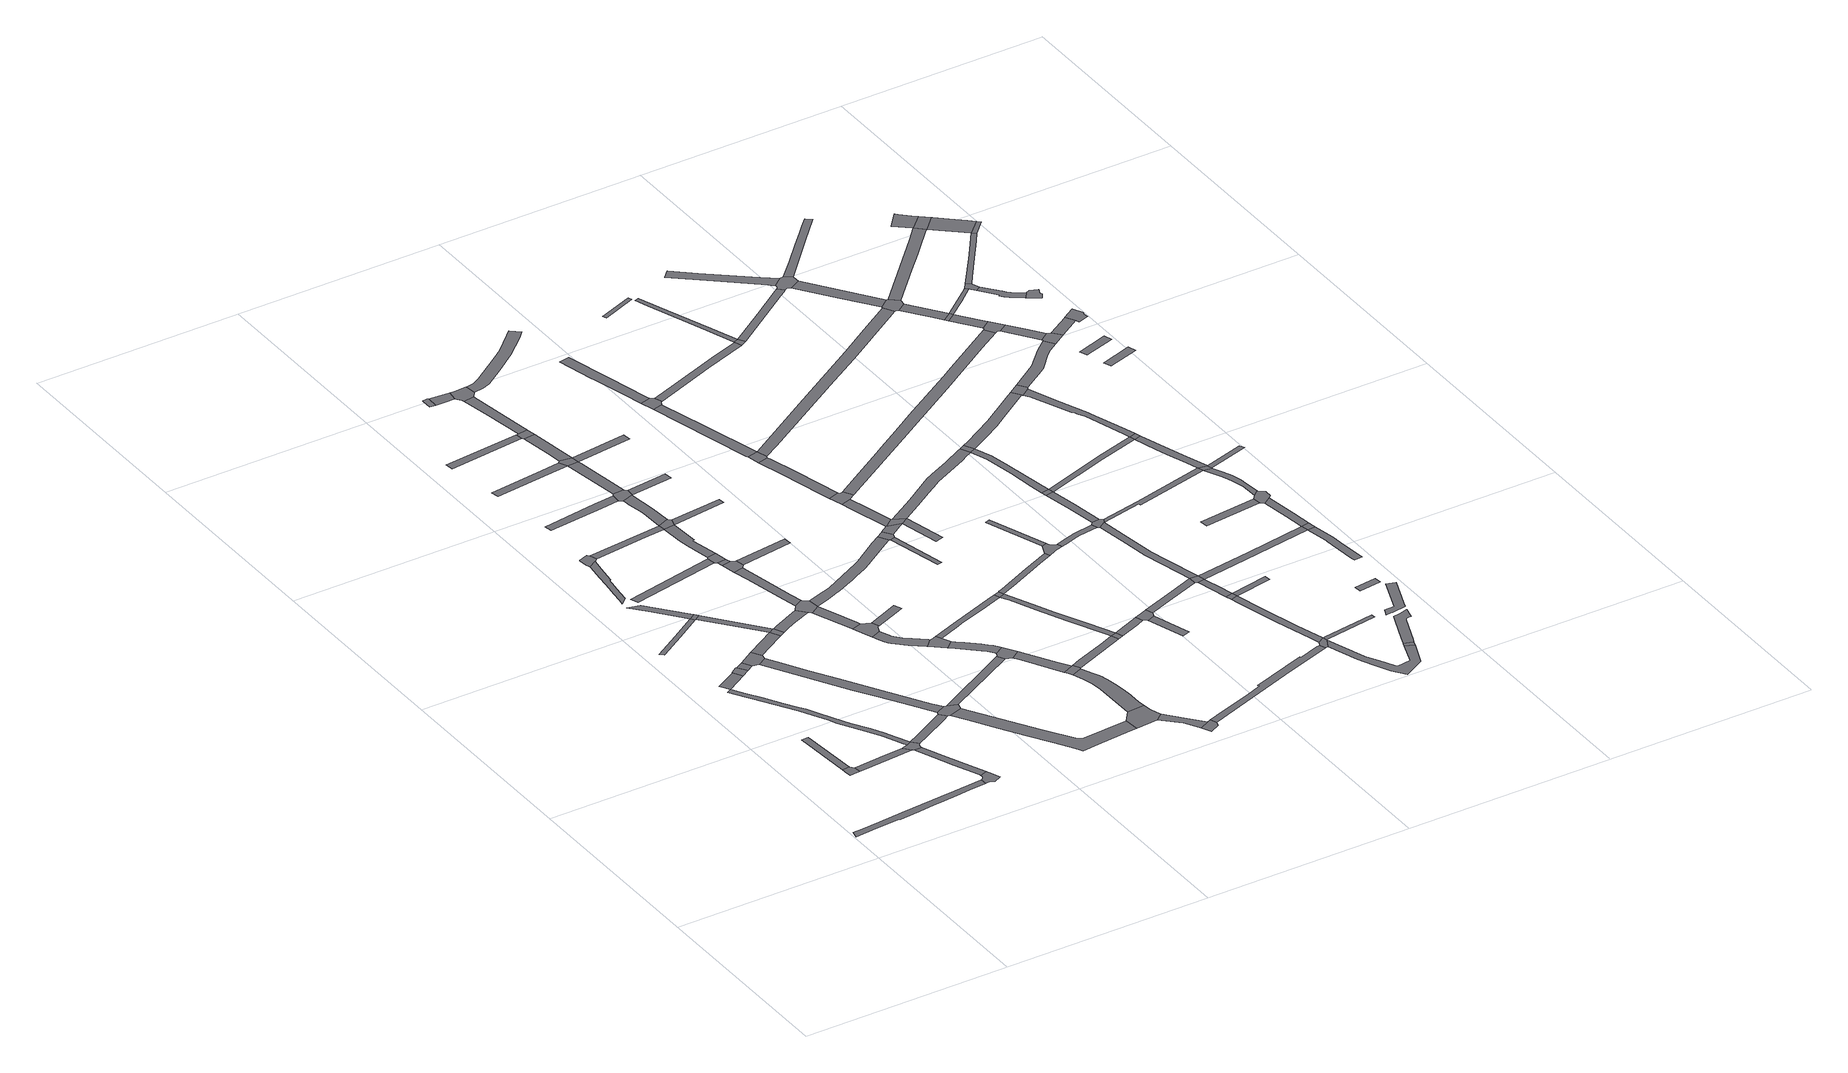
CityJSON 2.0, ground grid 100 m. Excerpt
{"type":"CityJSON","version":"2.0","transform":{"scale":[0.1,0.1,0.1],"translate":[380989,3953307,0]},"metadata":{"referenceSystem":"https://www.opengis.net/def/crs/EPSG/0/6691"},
"CityObjects":{
"road1":{"type":"Road","attributes":{"class":"1040","RoadStructureAttribute.sectionType":"1"},"geometry":[{"type":"MultiSurface","lod":"1","boundaries":[[[0,1,2,3,4,5,6,7,8,9,10,11,12,13,14,15,16,17]]]}]},
"road2":{"type":"Road","attributes":{"class":"1040","RoadStructureAttribute.sectionType":"4"},"geometry":[{"type":"MultiSurface","lod":"1","boundaries":[[[18,19,20,21,22,23]]]}]},
"road3":{"type":"Road","attributes":{"class":"1040","RoadStructureAttribute.sectionType":"1"},"geometry":[{"type":"MultiSurface","lod":"1","boundaries":[[[24,25,19,18]]]}]},
"road4":{"type":"Road","attributes":{"class":"1040","RoadStructureAttribute.sectionType":"1"},"geometry":[{"type":"MultiSurface","lod":"1","boundaries":[[[26,27,23,22,28,29,30]]]}]},
"road5":{"type":"Road","attributes":{"class":"1040","RoadStructureAttribute.sectionType":"1"},"geometry":[{"type":"MultiSurface","lod":"1","boundaries":[[[31,32,33,34]]]}]},
"road6":{"type":"Road","attributes":{"class":"1040","RoadStructureAttribute.sectionType":"1"},"geometry":[{"type":"MultiSurface","lod":"1","boundaries":[[[33,35,36,37,38,39,40,41,42,43,44,45,46,47,48,49,50,51,52,53,54,55,56,57,58,59,60,61,62]]]}]},
"road7":{"type":"Road","attributes":{"class":"1040","RoadStructureAttribute.sectionType":"4"},"geometry":[{"type":"MultiSurface","lod":"1","boundaries":[[[63,64,31,34,65,66,67]]]}]},
"road8":{"type":"Road","attributes":{"class":"1040","RoadStructureAttribute.sectionType":"1"},"geometry":[{"type":"MultiSurface","lod":"1","boundaries":[[[68,69,70,71,72,73]]]}]},
"road9":{"type":"Road","attributes":{"class":"1040","RoadStructureAttribute.sectionType":"4"},"geometry":[{"type":"MultiSurface","lod":"1","boundaries":[[[50,49,26,30,74,75,76,77,78,79,80,81]]]}]},
"road10":{"type":"Road","attributes":{"class":"1040","RoadStructureAttribute.sectionType":"1"},"geometry":[{"type":"MultiSurface","lod":"1","boundaries":[[[82,67,66,83,84]]]}]},
"road11":{"type":"Road","attributes":{"class":"1040","RoadStructureAttribute.sectionType":"1"},"geometry":[{"type":"MultiSurface","lod":"1","boundaries":[[[75,74,85,86,87,88,89,90,91,92]]]}]},
"road12":{"type":"Road","attributes":{"class":"1040","RoadStructureAttribute.sectionType":"4"},"geometry":[{"type":"MultiSurface","lod":"1","boundaries":[[[89,88,93,94,95,96,97,0,17,98,99,100,101]]]}]},
"road13":{"type":"Road","attributes":{"class":"1040","RoadStructureAttribute.sectionType":"4"},"geometry":[{"type":"MultiSurface","lod":"1","boundaries":[[[102,82,84,103,104,105]]]}]},
"road14":{"type":"Road","attributes":{"class":"1040","RoadStructureAttribute.sectionType":"1"},"geometry":[{"type":"MultiSurface","lod":"1","boundaries":[[[106,107,108,68,109,110,111]]]}]},
"road15":{"type":"Road","attributes":{"class":"1040","RoadStructureAttribute.sectionType":"1"},"geometry":[{"type":"MultiSurface","lod":"1","boundaries":[[[112,113,114,115,116,117,118,119,120,121,122,123,124,125,126]]]}]},
"road16":{"type":"Road","attributes":{"class":"1040","RoadStructureAttribute.sectionType":"1"},"geometry":[{"type":"MultiSurface","lod":"1","boundaries":[[[127,128,50,81,129,130,131]]]}]},
"road17":{"type":"Road","attributes":{"class":"1040","RoadStructureAttribute.sectionType":"4"},"geometry":[{"type":"MultiSurface","lod":"1","boundaries":[[[109,68,73,132,133]]]}]},
"road18":{"type":"Road","attributes":{"class":"1040","RoadStructureAttribute.sectionType":"1"},"geometry":[{"type":"MultiSurface","lod":"1","boundaries":[[[104,103,134,135,136,137,138,139,140,141,142,143,144]]]}]},
"road19":{"type":"Road","attributes":{"class":"1040","RoadStructureAttribute.sectionType":"1"},"geometry":[{"type":"MultiSurface","lod":"1","boundaries":[[[145,146,102,105,147,148,149]]]}]},
"road20":{"type":"Road","attributes":{"class":"1040","RoadStructureAttribute.sectionType":"4"},"geometry":[{"type":"MultiSurface","lod":"1","boundaries":[[[150,151,152,153,113,112,154,155]]]}]},
"road21":{"type":"Road","attributes":{"class":"1040","RoadStructureAttribute.sectionType":"1"},"geometry":[{"type":"MultiSurface","lod":"1","boundaries":[[[133,132,156,157,158,145,159]]]}]},
"road22":{"type":"Road","attributes":{"class":"1040","RoadStructureAttribute.sectionType":"4"},"geometry":[{"type":"MultiSurface","lod":"1","boundaries":[[[159,145,149,160,161,162]]]}]},
"road23":{"type":"Road","attributes":{"class":"1040","RoadStructureAttribute.sectionType":"1"},"geometry":[{"type":"MultiSurface","lod":"1","boundaries":[[[163,164,165,166]]]}]},
"road24":{"type":"Road","attributes":{"class":"1040","RoadStructureAttribute.sectionType":"4"},"geometry":[{"type":"MultiSurface","lod":"1","boundaries":[[[138,137,127,131,167,168,169,170]]]}]},
"road25":{"type":"Road","attributes":{"class":"1040","RoadStructureAttribute.sectionType":"1"},"geometry":[{"type":"MultiSurface","lod":"1","boundaries":[[[171,172,162,161,173,174,175]]]}]},
"road26":{"type":"Road","attributes":{"class":"1040","RoadStructureAttribute.sectionType":"1"},"geometry":[{"type":"MultiSurface","lod":"1","boundaries":[[[176,155,154,177,178]]]}]},
"road27":{"type":"Road","attributes":{"class":"1040","RoadStructureAttribute.sectionType":"1"},"geometry":[{"type":"MultiSurface","lod":"1","boundaries":[[[179,180,181,182,183,184,185]]]}]},
"road28":{"type":"Road","attributes":{"class":"1040","RoadStructureAttribute.sectionType":"1"},"geometry":[{"type":"MultiSurface","lod":"1","boundaries":[[[168,167,186,187,188,189,190,191,192,193,194,195,196,197,198,199]]]}]},
"road29":{"type":"Road","attributes":{"class":"1040","RoadStructureAttribute.sectionType":"1"},"geometry":[{"type":"MultiSurface","lod":"1","boundaries":[[[200,201,202,203,204,205]]]}]},
"road30":{"type":"Road","attributes":{"class":"1040","RoadStructureAttribute.sectionType":"4"},"geometry":[{"type":"MultiSurface","lod":"1","boundaries":[[[206,207,171,175,208,209,210]]]}]},
"road31":{"type":"Road","attributes":{"class":"1040","RoadStructureAttribute.sectionType":"1"},"geometry":[{"type":"MultiSurface","lod":"1","boundaries":[[[211,212,213,214,207,206,215,216]]]}]},
"road32":{"type":"Road","attributes":{"class":"1040","RoadStructureAttribute.sectionType":"1"},"geometry":[{"type":"MultiSurface","lod":"1","boundaries":[[[209,208,217,218,219,220,221]]]}]},
"road33":{"type":"Road","attributes":{"class":"1040","RoadStructureAttribute.sectionType":"1"},"geometry":[{"type":"MultiSurface","lod":"1","boundaries":[[[222,223,224,170,169,225]]]}]},
"road34":{"type":"Road","attributes":{"class":"1040","RoadStructureAttribute.sectionType":"1"},"geometry":[{"type":"MultiSurface","lod":"1","boundaries":[[[226,227,228,229]]]}]},
"road35":{"type":"Road","attributes":{"class":"1040","RoadStructureAttribute.sectionType":"1"},"geometry":[{"type":"MultiSurface","lod":"1","boundaries":[[[230,231,232,233]]]}]},
"road36":{"type":"Road","attributes":{"class":"1040","RoadStructureAttribute.sectionType":"4"},"geometry":[{"type":"MultiSurface","lod":"1","boundaries":[[[234,235,236,163,166,231,230,237]]]}]},
"road37":{"type":"Road","attributes":{"class":"1040","RoadStructureAttribute.sectionType":"4"},"geometry":[{"type":"MultiSurface","lod":"1","boundaries":[[[219,218,238,239,240,241,242,243]]]}]},
"road38":{"type":"Road","attributes":{"class":"1040","RoadStructureAttribute.sectionType":"4"},"geometry":[{"type":"MultiSurface","lod":"1","boundaries":[[[233,232,212,211,244,245]]]}]},
"road39":{"type":"Road","attributes":{"class":"1040","RoadStructureAttribute.sectionType":"1"},"geometry":[{"type":"MultiSurface","lod":"1","boundaries":[[[246,178,247,248,249,250,235,234,251,252]]]}]},
"road40":{"type":"Road","attributes":{"class":"1040","RoadStructureAttribute.sectionType":"1"},"geometry":[{"type":"MultiSurface","lod":"1","boundaries":[[[240,239,253,254,255,256,257,258,259,260,261,262,263,264,265,266,267,268,269]]]}]},
"road41":{"type":"Road","attributes":{"class":"1040","RoadStructureAttribute.sectionType":"4"},"geometry":[{"type":"MultiSurface","lod":"1","boundaries":[[[270,176,178,246,271]]]}]},
"road42":{"type":"Road","attributes":{"class":"1040","RoadStructureAttribute.sectionType":"1"},"geometry":[{"type":"MultiSurface","lod":"1","boundaries":[[[272,273,274,275,276,176,270,277,278]]]}]},
"road43":{"type":"Road","attributes":{"class":"1040","RoadStructureAttribute.sectionType":"4"},"geometry":[{"type":"MultiSurface","lod":"1","boundaries":[[[279,280,281,259,258,282,283,284,285]]]}]},
"road44":{"type":"Road","attributes":{"class":"1040","RoadStructureAttribute.sectionType":"4"},"geometry":[{"type":"MultiSurface","lod":"1","boundaries":[[[286,287,179,185,273,272,288]]]}]},
"road45":{"type":"Road","attributes":{"class":"1040","RoadStructureAttribute.sectionType":"4"},"geometry":[{"type":"MultiSurface","lod":"1","boundaries":[[[289,290,291,292,293,294]]]}]},
"road46":{"type":"Road","attributes":{"class":"1040","RoadStructureAttribute.sectionType":"1"},"geometry":[{"type":"MultiSurface","lod":"1","boundaries":[[[295,296,243,242,297,298]]]}]},
"road47":{"type":"Road","attributes":{"class":"1040","RoadStructureAttribute.sectionType":"1"},"geometry":[{"type":"MultiSurface","lod":"1","boundaries":[[[299,205,300,287,286,301]]]}]},
"road48":{"type":"Road","attributes":{"class":"1040","RoadStructureAttribute.sectionType":"4"},"geometry":[{"type":"MultiSurface","lod":"1","boundaries":[[[302,200,205,299,303]]]}]},
"road49":{"type":"Road","attributes":{"class":"1040","RoadStructureAttribute.sectionType":"1"},"geometry":[{"type":"MultiSurface","lod":"1","boundaries":[[[304,245,244,305]]]}]},
"road50":{"type":"Road","attributes":{"class":"1040","RoadStructureAttribute.sectionType":"1"},"geometry":[{"type":"MultiSurface","lod":"1","boundaries":[[[294,293,306,307,308]]]}]},
"road51":{"type":"Road","attributes":{"class":"1040","RoadStructureAttribute.sectionType":"1"},"geometry":[{"type":"MultiSurface","lod":"1","boundaries":[[[309,310,311,302,303,312]]]}]},
"road52":{"type":"Road","attributes":{"class":"1040","RoadStructureAttribute.sectionType":"1"},"geometry":[{"type":"MultiSurface","lod":"1","boundaries":[[[284,283,313,314,315,316,317,318,319,320,321,322,323,324,325]]]}]},
"road53":{"type":"Road","attributes":{"class":"1040","RoadStructureAttribute.sectionType":"4"},"geometry":[{"type":"MultiSurface","lod":"1","boundaries":[[[326,327,226,229,310,309,328]]]}]},
"road54":{"type":"Road","attributes":{"class":"1040","RoadStructureAttribute.sectionType":"1"},"geometry":[{"type":"MultiSurface","lod":"1","boundaries":[[[329,271,246,330]]]}]},
"road55":{"type":"Road","attributes":{"class":"1040","RoadStructureAttribute.sectionType":"1"},"geometry":[{"type":"MultiSurface","lod":"1","boundaries":[[[331,332,333,327,326,334,335]]]}]},
"road56":{"type":"Road","attributes":{"class":"1040","RoadStructureAttribute.sectionType":"4"},"geometry":[{"type":"MultiSurface","lod":"1","boundaries":[[[319,318,336,337,222,225,338,339,340]]]}]},
"road57":{"type":"Road","attributes":{"class":"1040","RoadStructureAttribute.sectionType":"4"},"geometry":[{"type":"MultiSurface","lod":"1","boundaries":[[[341,342,196,195,343,344,345,346]]]}]},
"road58":{"type":"Road","attributes":{"class":"1040","RoadStructureAttribute.sectionType":"1"},"geometry":[{"type":"MultiSurface","lod":"1","boundaries":[[[347,288,272,348]]]}]},
"road59":{"type":"Road","attributes":{"class":"1040","RoadStructureAttribute.sectionType":"4"},"geometry":[{"type":"MultiSurface","lod":"1","boundaries":[[[349,350,308,307,351,332,331,352]]]}]},
"road60":{"type":"Road","attributes":{"class":"1040","RoadStructureAttribute.sectionType":"1"},"geometry":[{"type":"MultiSurface","lod":"1","boundaries":[[[339,338,353,354,355,356,357]]]}]},
"road61":{"type":"Road","attributes":{"class":"1040","RoadStructureAttribute.sectionType":"1"},"geometry":[{"type":"MultiSurface","lod":"1","boundaries":[[[358,359,360,361,362,363,364,365,210,209,366,367,368,369,370,371,372,373,374,375,376,377,378]]]}]},
"road62":{"type":"Road","attributes":{"class":"1040","RoadStructureAttribute.sectionType":"1"},"geometry":[{"type":"MultiSurface","lod":"1","boundaries":[[[379,380,381,382,383,384,385,342,341,386,387,388,389,390,391,392,393,394,395]]]}]},
"road63":{"type":"Road","attributes":{"class":"1040","RoadStructureAttribute.sectionType":"4"},"geometry":[{"type":"MultiSurface","lod":"1","boundaries":[[[396,355,354,397,380,379,398,399]]]}]},
"road64":{"type":"Road","attributes":{"class":"1040","RoadStructureAttribute.sectionType":"1"},"geometry":[{"type":"MultiSurface","lod":"1","boundaries":[[[344,343,400,401,402,403,404,405]]]}]},
"road65":{"type":"Road","attributes":{"class":"1040","RoadStructureAttribute.sectionType":"1"},"geometry":[{"type":"MultiSurface","lod":"1","boundaries":[[[406,303,299,407]]]}]},
"road66":{"type":"Road","attributes":{"class":"1040","RoadStructureAttribute.sectionType":"1"},"geometry":[{"type":"MultiSurface","lod":"1","boundaries":[[[408,409,410,279,285,411,412,413,414]]]}]},
"road67":{"type":"Road","attributes":{"class":"1040","RoadStructureAttribute.sectionType":"4"},"geometry":[{"type":"MultiSurface","lod":"1","boundaries":[[[415,403,402,416,417,418]]]}]},
"road68":{"type":"Road","attributes":{"class":"1040","RoadStructureAttribute.sectionType":"1"},"geometry":[{"type":"MultiSurface","lod":"1","boundaries":[[[419,420,421,422,396,399,423,424,425]]]}]},
"road69":{"type":"Road","attributes":{"class":"1040","RoadStructureAttribute.sectionType":"1"},"geometry":[{"type":"MultiSurface","lod":"1","boundaries":[[[426,427,428,429,430,431,432,349,352,433,434,435,436,437,438]]]}]},
"road70":{"type":"Road","attributes":{"class":"1040","RoadStructureAttribute.sectionType":"4"},"geometry":[{"type":"MultiSurface","lod":"1","boundaries":[[[439,408,414,440]]]}]},
"road71":{"type":"Road","attributes":{"class":"1040","RoadStructureAttribute.sectionType":"1"},"geometry":[{"type":"MultiSurface","lod":"1","boundaries":[[[441,442,443,444]]]}]},
"road72":{"type":"Road","attributes":{"class":"1040","RoadStructureAttribute.sectionType":"4"},"geometry":[{"type":"MultiSurface","lod":"1","boundaries":[[[445,446,358,378,442,441,447]]]}]},
"road73":{"type":"Road","attributes":{"class":"1040","RoadStructureAttribute.sectionType":"1"},"geometry":[{"type":"MultiSurface","lod":"1","boundaries":[[[440,414,448,449,450,451,419,452,453,454,455]]]}]},
"road74":{"type":"Road","attributes":{"class":"1040","RoadStructureAttribute.sectionType":"4"},"geometry":[{"type":"MultiSurface","lod":"1","boundaries":[[[452,419,425,456]]]}]},
"road75":{"type":"Road","attributes":{"class":"1040","RoadStructureAttribute.sectionType":"1"},"geometry":[{"type":"MultiSurface","lod":"1","boundaries":[[[457,445,447,458]]]}]},
"road76":{"type":"Road","attributes":{"class":"1040","RoadStructureAttribute.sectionType":"1"},"geometry":[{"type":"MultiSurface","lod":"1","boundaries":[[[459,460,461,457,462,463]]]}]},
"road77":{"type":"Road","attributes":{"class":"1040","RoadStructureAttribute.sectionType":"1"},"geometry":[{"type":"MultiSurface","lod":"1","boundaries":[[[464,465,466,467,468,469,470,471,472]]]}]},
"road78":{"type":"Road","attributes":{"class":"1040","RoadStructureAttribute.sectionType":"4"},"geometry":[{"type":"MultiSurface","lod":"1","boundaries":[[[469,468,460,459,473,474,475,476,477,478]]]}]},
"road79":{"type":"Road","attributes":{"class":"1040","RoadStructureAttribute.sectionType":"4"},"geometry":[{"type":"MultiSurface","lod":"1","boundaries":[[[462,457,458,479,480,481]]]}]},
"road80":{"type":"Road","attributes":{"class":"1040","RoadStructureAttribute.sectionType":"4"},"geometry":[{"type":"MultiSurface","lod":"1","boundaries":[[[482,483,465,464,484,485]]]}]},
"road81":{"type":"Road","attributes":{"class":"1040","RoadStructureAttribute.sectionType":"1"},"geometry":[{"type":"MultiSurface","lod":"1","boundaries":[[[486,487,488,489,483,482,490]]]}]},
"road82":{"type":"Road","attributes":{"class":"1040","RoadStructureAttribute.sectionType":"1"},"geometry":[{"type":"MultiSurface","lod":"1","boundaries":[[[491,452,456,492,493]]]}]},
"road83":{"type":"Road","attributes":{"class":"1040","RoadStructureAttribute.sectionType":"1"},"geometry":[{"type":"MultiSurface","lod":"1","boundaries":[[[479,458,494,495]]]}]},
"road84":{"type":"Road","attributes":{"class":"1040","RoadStructureAttribute.sectionType":"4"},"geometry":[{"type":"MultiSurface","lod":"1","boundaries":[[[496,497,487,486,498,499,500]]]}]},
"road85":{"type":"Road","attributes":{"class":"1040","RoadStructureAttribute.sectionType":"1"},"geometry":[{"type":"MultiSurface","lod":"1","boundaries":[[[501,502,503,504,505,497,496,506,507]]]}]},
"road86":{"type":"Road","attributes":{"class":"1040","RoadStructureAttribute.sectionType":"1"},"geometry":[{"type":"MultiSurface","lod":"1","boundaries":[[[508,509,510,511,439,440,512,513,514]]]}]},
"road87":{"type":"Road","attributes":{"class":"1040","RoadStructureAttribute.sectionType":"1"},"geometry":[{"type":"MultiSurface","lod":"1","boundaries":[[[515,516,517,518,519,520,521,522,523,415,418,524,525,526,527]]]}]},
"road88":{"type":"Road","attributes":{"class":"1040","RoadStructureAttribute.sectionType":"4"},"geometry":[{"type":"MultiSurface","lod":"1","boundaries":[[[528,529,491,493,530,531,532,533]]]}]},
"road89":{"type":"Road","attributes":{"class":"1040","RoadStructureAttribute.sectionType":"1"},"geometry":[{"type":"MultiSurface","lod":"1","boundaries":[[[532,531,534,535]]]}]},
"road90":{"type":"Road","attributes":{"class":"1040","RoadStructureAttribute.sectionType":"1"},"geometry":[{"type":"MultiSurface","lod":"1","boundaries":[[[536,537,538,539]]]}]},
"road91":{"type":"Road","attributes":{"class":"1040","RoadStructureAttribute.sectionType":"4"},"geometry":[{"type":"MultiSurface","lod":"1","boundaries":[[[539,538,508,514,540,541,542,543,544]]]}]},
"road92":{"type":"Road","attributes":{"class":"1040","RoadStructureAttribute.sectionType":"1"},"geometry":[{"type":"MultiSurface","lod":"1","boundaries":[[[545,546,547,548,549,550,551,480,479,552,553,554,555,556,557,558,559]]]}]},
"road93":{"type":"Road","attributes":{"class":"1040","RoadStructureAttribute.sectionType":"1"},"geometry":[{"type":"MultiSurface","lod":"1","boundaries":[[[560,561,528,533,562,563]]]}]},
"road94":{"type":"Road","attributes":{"class":"1040","RoadStructureAttribute.sectionType":"1"},"geometry":[{"type":"MultiSurface","lod":"1","boundaries":[[[564,565,566,500,499,567,568]]]}]},
"road95":{"type":"Road","attributes":{"class":"1040","RoadStructureAttribute.sectionType":"1"},"geometry":[{"type":"MultiSurface","lod":"1","boundaries":[[[569,570,571,543,542,572,573,574,575]]]}]},
"road96":{"type":"Road","attributes":{"class":"1040","RoadStructureAttribute.sectionType":"4"},"geometry":[{"type":"MultiSurface","lod":"1","boundaries":[[[576,577,515,527,578,579]]]}]},
"road97":{"type":"Road","attributes":{"class":"1040","RoadStructureAttribute.sectionType":"1"},"geometry":[{"type":"MultiSurface","lod":"1","boundaries":[[[580,581,582,583,584,577,576,585,586]]]}]},
"road98":{"type":"Road","attributes":{"class":"1040","RoadStructureAttribute.sectionType":"4"},"geometry":[{"type":"MultiSurface","lod":"1","boundaries":[[[587,588,581,580]]]}]},
"road99":{"type":"Road","attributes":{"class":"1040","RoadStructureAttribute.sectionType":"1"},"geometry":[{"type":"MultiSurface","lod":"1","boundaries":[[[589,590,588,587,591,592]]]}]},
"road100":{"type":"Road","attributes":{"class":"1040","RoadStructureAttribute.sectionType":"4"},"geometry":[{"type":"MultiSurface","lod":"1","boundaries":[[[560,563,590,589,593]]]}]},
"road101":{"type":"Road","attributes":{"class":"1040","RoadStructureAttribute.sectionType":"1"},"geometry":[{"type":"MultiSurface","lod":"1","boundaries":[[[594,595,596,597]]]}]},
"road102":{"type":"Road","attributes":{"class":"1040","RoadStructureAttribute.sectionType":"1"},"geometry":[{"type":"MultiSurface","lod":"1","boundaries":[[[598,599,600,601,602,560,593,603,604,605]]]}]},
"road103":{"type":"Road","attributes":{"class":"1040","RoadStructureAttribute.sectionType":"4"},"geometry":[{"type":"MultiSurface","lod":"1","boundaries":[[[606,607,569,575,599,598,608]]]}]},
"road104":{"type":"Road","attributes":{"class":"1040","RoadStructureAttribute.sectionType":"1"},"geometry":[{"type":"MultiSurface","lod":"1","boundaries":[[[579,578,609,610,611,612,613,614,615,616,617,618,619,620,621,622,623,624,625]]]}]},
"road105":{"type":"Road","attributes":{"class":"1040","RoadStructureAttribute.sectionType":"1"},"geometry":[{"type":"MultiSurface","lod":"1","boundaries":[[[626,627,628,607,606,629]]]}]},
"road106":{"type":"Road","attributes":{"class":"1040","RoadStructureAttribute.sectionType":"4"},"geometry":[{"type":"MultiSurface","lod":"1","boundaries":[[[630,631,627,626]]]}]},
"road107":{"type":"Road","attributes":{"class":"1040","RoadStructureAttribute.sectionType":"1"},"geometry":[{"type":"MultiSurface","lod":"1","boundaries":[[[632,587,580,633]]]}]},
"road108":{"type":"Road","attributes":{"class":"1040","RoadStructureAttribute.sectionType":"1"},"geometry":[{"type":"MultiSurface","lod":"1","boundaries":[[[634,635,636,637,638,639,640,641,642]]]}]},
"road109":{"type":"Road","attributes":{"class":"1040","RoadStructureAttribute.sectionType":"1"},"geometry":[{"type":"MultiSurface","lod":"1","boundaries":[[[643,559,644,645,646,631,630,647,648,649]]]}]},
"road110":{"type":"Road","attributes":{"class":"1040","RoadStructureAttribute.sectionType":"1"},"geometry":[{"type":"MultiSurface","lod":"1","boundaries":[[[650,651,576,579,652,653]]]}]},
"road111":{"type":"Road","attributes":{"class":"1040","RoadStructureAttribute.sectionType":"4"},"geometry":[{"type":"MultiSurface","lod":"1","boundaries":[[[654,545,559,643]]]}]},
"road112":{"type":"Road","attributes":{"class":"1040","RoadStructureAttribute.sectionType":"4"},"geometry":[{"type":"MultiSurface","lod":"1","boundaries":[[[640,639,564,568,655,656]]]}]},
"road113":{"type":"Road","attributes":{"class":"1040","RoadStructureAttribute.sectionType":"1"},"geometry":[{"type":"MultiSurface","lod":"1","boundaries":[[[657,658,659,660,482,485,661,662,663,664,665]]]}]},
"road114":{"type":"Road","attributes":{"class":"1040","RoadStructureAttribute.sectionType":"4"},"geometry":[{"type":"MultiSurface","lod":"1","boundaries":[[[666,619,618,667]]]}]},
"road115":{"type":"Road","attributes":{"class":"1040","RoadStructureAttribute.sectionType":"1"},"geometry":[{"type":"MultiSurface","lod":"1","boundaries":[[[668,669,670,671,672,673,674,675,676,475,474,677,678,679,680,681,682]]]}]},
"road116":{"type":"Road","attributes":{"class":"1040","RoadStructureAttribute.sectionType":"1"},"geometry":[{"type":"MultiSurface","lod":"1","boundaries":[[[683,684,685,686,687,688,666,667,689,690,691,692,693,694,695,696,697,698]]]}]},
"road117":{"type":"Road","attributes":{"class":"1040","RoadStructureAttribute.sectionType":"1"},"geometry":[{"type":"MultiSurface","lod":"1","boundaries":[[[699,700,593,589,701,702]]]}]},
"road118":{"type":"Road","attributes":{"class":"1040","RoadStructureAttribute.sectionType":"1"},"geometry":[{"type":"MultiSurface","lod":"1","boundaries":[[[703,704,705,640,656,706,707,708]]]}]},
"road119":{"type":"Road","attributes":{"class":"1040","RoadStructureAttribute.sectionType":"1"},"geometry":[{"type":"MultiSurface","lod":"1","boundaries":[[[709,710,711,608,598,712,713,714]]]}]},
"road120":{"type":"Road","attributes":{"class":"1040","RoadStructureAttribute.sectionType":"1"},"geometry":[{"type":"MultiSurface","lod":"1","boundaries":[[[715,716,717,718,654,643,719,720,721,722]]]}]},
"road121":{"type":"Road","attributes":{"class":"1040","RoadStructureAttribute.sectionType":"1"},"geometry":[{"type":"MultiSurface","lod":"1","boundaries":[[[723,724,630,626,725,726]]]}]},
"road122":{"type":"Road","attributes":{"class":"1040","RoadStructureAttribute.sectionType":"1"},"geometry":[{"type":"MultiSurface","lod":"1","boundaries":[[[727,728,729,730,731,732,733,734,735]]]}]},
"road123":{"type":"Road","attributes":{"class":"1040","RoadStructureAttribute.sectionType":"1"},"geometry":[{"type":"MultiSurface","lod":"1","boundaries":[[[736,737,738,739]]]}]},
"road124":{"type":"Road","attributes":{"class":"1040","RoadStructureAttribute.sectionType":"1"},"geometry":[{"type":"MultiSurface","lod":"1","boundaries":[[[740,741,742,743,744,745,746,747,748,749]]]}]},
"road125":{"type":"Road","attributes":{"class":"1040","RoadStructureAttribute.sectionType":"1"},"geometry":[{"type":"MultiSurface","lod":"1","boundaries":[[[750,751,752,753]]]}]},
"road126":{"type":"Road","attributes":{"class":"1040","RoadStructureAttribute.sectionType":"1"},"geometry":[{"type":"MultiSurface","lod":"1","boundaries":[[[754,702,755,756,757,758,759,760,761,762,763,764,765]]]}]},
"road127":{"type":"Road","attributes":{"class":"1040","RoadStructureAttribute.sectionType":"4"},"geometry":[{"type":"MultiSurface","lod":"1","boundaries":[[[766,747,746,767,768,769,770,703,708,771,772,773,774,775,776,777,778]]]}]},
"road128":{"type":"Road","attributes":{"class":"1040","RoadStructureAttribute.sectionType":"4"},"geometry":[{"type":"MultiSurface","lod":"1","boundaries":[[[779,699,702,754]]]}]},
"road129":{"type":"Road","attributes":{"class":"1040","RoadStructureAttribute.sectionType":"4"},"geometry":[{"type":"MultiSurface","lod":"1","boundaries":[[[780,715,722,781,782,783]]]}]},
"road130":{"type":"Road","attributes":{"class":"1040","RoadStructureAttribute.sectionType":"1"},"geometry":[{"type":"MultiSurface","lod":"1","boundaries":[[[784,785,786,699,779,787]]]}]},
"road131":{"type":"Road","attributes":{"class":"1040","RoadStructureAttribute.sectionType":"1"},"geometry":[{"type":"MultiSurface","lod":"1","boundaries":[[[788,789,790,791,792,782,781,793,794,795,796,797,798,799,800,801,723,802]]]}]},
"road132":{"type":"Road","attributes":{"class":"1040","RoadStructureAttribute.sectionType":"4"},"geometry":[{"type":"MultiSurface","lod":"1","boundaries":[[[803,804,750,753,785,784,805,806]]]}]},
"road133":{"type":"Road","attributes":{"class":"1040","RoadStructureAttribute.sectionType":"1"},"geometry":[{"type":"MultiSurface","lod":"1","boundaries":[[[714,807,808,809,804,803,810,811,812,813,814]]]}]},
"road134":{"type":"Road","attributes":{"class":"1040","RoadStructureAttribute.sectionType":"4"},"geometry":[{"type":"MultiSurface","lod":"1","boundaries":[[[802,723,726,815]]]}]},
"road135":{"type":"Road","attributes":{"class":"1040","RoadStructureAttribute.sectionType":"1"},"geometry":[{"type":"MultiSurface","lod":"1","boundaries":[[[815,726,816,817,818,709,819,820,821,822]]]}]},
"road136":{"type":"Road","attributes":{"class":"1040","RoadStructureAttribute.sectionType":"4"},"geometry":[{"type":"MultiSurface","lod":"1","boundaries":[[[709,714,814,823,819]]]}]},
"road137":{"type":"Road","attributes":{"class":"1040","RoadStructureAttribute.sectionType":"1"},"geometry":[{"type":"MultiSurface","lod":"1","boundaries":[[[777,776,824,825,826,827]]]}]},
"road138":{"type":"Road","attributes":{"class":"1040","RoadStructureAttribute.sectionType":"4"},"geometry":[{"type":"MultiSurface","lod":"1","boundaries":[[[826,825,657,665,828,829,830,831,832,833,834]]]}]},
"road139":{"type":"Road","attributes":{"class":"1040","RoadStructureAttribute.sectionType":"1"},"geometry":[{"type":"MultiSurface","lod":"1","boundaries":[[[835,819,823,836]]]}]},
"road140":{"type":"Road","attributes":{"class":"1040","RoadStructureAttribute.sectionType":"1"},"geometry":[{"type":"MultiSurface","lod":"1","boundaries":[[[832,831,837,838,839]]]}]},
"road141":{"type":"Road","attributes":{"class":"1040","RoadStructureAttribute.sectionType":"1"},"geometry":[{"type":"MultiSurface","lod":"1","boundaries":[[[840,841,842,843,780,783,844,845,846,847,848,849]]]}]},
"road142":{"type":"Road","attributes":{"class":"1040","RoadStructureAttribute.sectionType":"1"},"geometry":[{"type":"MultiSurface","lod":"1","boundaries":[[[850,851,852,853,854,766,778,855,856,857,858]]]}]},
"road143":{"type":"Road","attributes":{"class":"1040","RoadStructureAttribute.sectionType":"4"},"geometry":[{"type":"MultiSurface","lod":"1","boundaries":[[[839,838,859,860]]]}]},
"road144":{"type":"Road","attributes":{"class":"1040","RoadStructureAttribute.sectionType":"1"},"geometry":[{"type":"MultiSurface","lod":"1","boundaries":[[[860,859,861,862,863,864]]]}]},
"road145":{"type":"Road","attributes":{"class":"1040","RoadStructureAttribute.sectionType":"4"},"geometry":[{"type":"MultiSurface","lod":"1","boundaries":[[[863,862,865,866,668,682,867,868,869,870,871]]]}]},
"road146":{"type":"Road","attributes":{"class":"1040","RoadStructureAttribute.sectionType":"1"},"geometry":[{"type":"MultiSurface","lod":"1","boundaries":[[[871,870,872,873,874]]]}]},
"road147":{"type":"Road","attributes":{"class":"1040","RoadStructureAttribute.sectionType":"1"},"geometry":[{"type":"MultiSurface","lod":"1","boundaries":[[[875,876,839,860,877,878]]]}]},
"road148":{"type":"Road","attributes":{"class":"1040","RoadStructureAttribute.sectionType":"4"},"geometry":[{"type":"MultiSurface","lod":"1","boundaries":[[[873,872,879,840,849,880,881]]]}]},
"road149":{"type":"Road","attributes":{"class":"1040","RoadStructureAttribute.sectionType":"1"},"geometry":[{"type":"MultiSurface","lod":"1","boundaries":[[[882,883,884,834,833,885,886,887,888,889]]]}]},
"road150":{"type":"Road","attributes":{"class":"1040","RoadStructureAttribute.sectionType":"1"},"geometry":[{"type":"MultiSurface","lod":"1","boundaries":[[[890,891,892,893]]]}]},
"road151":{"type":"Road","attributes":{"class":"1040","RoadStructureAttribute.sectionType":"1"},"geometry":[{"type":"MultiSurface","lod":"1","boundaries":[[[894,895,896,897]]]}]},
"road152":{"type":"Road","attributes":{"class":"1040","RoadStructureAttribute.sectionType":"4"},"geometry":[{"type":"MultiSurface","lod":"1","boundaries":[[[898,875,878,899,900,901]]]}]},
"road153":{"type":"Road","attributes":{"class":"1040","RoadStructureAttribute.sectionType":"1"},"geometry":[{"type":"MultiSurface","lod":"1","boundaries":[[[902,903,881,880,904]]]}]},
"road154":{"type":"Road","attributes":{"class":"1040","RoadStructureAttribute.sectionType":"1"},"geometry":[{"type":"MultiSurface","lod":"1","boundaries":[[[900,899,905,906,907,908,909,910,911,912,913,914]]]}]},
"road155":{"type":"Road","attributes":{"class":"1040","RoadStructureAttribute.sectionType":"4"},"geometry":[{"type":"MultiSurface","lod":"1","boundaries":[[[915,902,904,916,917,918,919]]]}]},
"road156":{"type":"Road","attributes":{"class":"1040","RoadStructureAttribute.sectionType":"4"},"geometry":[{"type":"MultiSurface","lod":"1","boundaries":[[[920,910,909,921,922,923,924]]]}]},
"road157":{"type":"Road","attributes":{"class":"1040","RoadStructureAttribute.sectionType":"1"},"geometry":[{"type":"MultiSurface","lod":"1","boundaries":[[[925,926,927,928,898,901,929,930,931,932]]]}]},
"road158":{"type":"Road","attributes":{"name":"都道8号","class":"1040","function":"3","RoadStructureAttribute.sectionType":"1"},"geometry":[{"type":"MultiSurface","lod":"1","boundaries":[[[933,934,882,935,936,937,938,939]]]}]},
"road159":{"type":"Road","attributes":{"name":"都道8号","class":"1040","function":"3","RoadStructureAttribute.sectionType":"4"},"geometry":[{"type":"MultiSurface","lod":"1","boundaries":[[[935,882,889,940]]]}]},
"road160":{"type":"Road","attributes":{"name":"都道8号","class":"1040","function":"3","RoadStructureAttribute.sectionType":"1"},"geometry":[{"type":"MultiSurface","lod":"1","boundaries":[[[940,889,925,941,942,943,944]]]}]},
"road161":{"type":"Road","attributes":{"name":"都道8号","class":"1040","function":"3","RoadStructureAttribute.sectionType":"4"},"geometry":[{"type":"MultiSurface","lod":"1","boundaries":[[[941,925,932,945]]]}]}
},
"vertices":[
[689,281,0],[551,269,0],[479,263,0],[274,246,0],[156,235,0],[67,228,0],[18,225,0],[9,189,0],[28,191,0],[128,200,0],[228,208,0],[240,204,0],[342,214,0],[418,222,0],[453,226,0],[540,235,0],[608,241,0],[692,249,0],
[276,662,0],[241,659,0],[242,640,0],[245,605,0],[295,610,0],[293,645,0],
[256,949,0],[221,947,0],
[542,665,0],[456,659,0],[315,611,0],[450,622,0],[570,631,0],
[256,1541,0],[152,1482,0],[180,1436,0],[282,1498,0],
[157,1422,0],[175,1392,0],[246,1279,0],[327,1151,0],[335,1138,0],[375,1060,0],[398,1017,0],[402,1006,0],[415,975,0],[429,952,0],[473,880,0],[521,793,0],[538,755,0],[566,692,0],[573,675,0],[597,689,0],[566,756,0],[543,804,0],[510,867,0],[464,945,0],[420,1026,0],[389,1087,0],[364,1139,0],[341,1175,0],[308,1229,0],[256,1314,0],[215,1380,0],[180,1435,0],
[288,1566,0],[257,1544,0],[317,1519,0],[320,1521,0],[291,1562,0],
[332,1990,0],[205,1910,0],[73,1827,0],[90,1811,0],[217,1890,0],[344,1970,0],
[578,627,0],[615,629,0],[614,633,0],[614,639,0],[615,645,0],[618,651,0],[621,655,0],[624,658,0],
[330,1587,0],[350,1539,0],[356,1543,0],
[615,535,0],[655,438,0],[704,320,0],[707,311,0],[742,325,0],[709,400,0],[663,509,0],[620,615,0],
[708,301,0],[706,296,0],[704,290,0],[699,286,0],[695,283,0],[714,250,0],[733,241,0],[770,257,0],[747,314,0],
[406,1634,0],[385,1536,0],[430,1564,0],[434,1588,0],
[152,2205,0],[215,2131,0],[294,2036,0],[361,2011,0],[344,2033,0],[211,2189,0],
[234,2580,0],[195,2555,0],[190,2520,0],[182,2462,0],[175,2404,0],[164,2322,0],[158,2272,0],[154,2241,0],[186,2270,0],[192,2318,0],[203,2401,0],[206,2425,0],[213,2424,0],[217,2457,0],[224,2515,0],
[812,807,0],[649,717,0],[679,687,0],[808,755,0],[837,773,0],
[347,1972,0],[376,1993,0],
[609,1156,0],[666,1061,0],[733,954,0],[815,820,0],[862,845,0],[832,889,0],[755,1017,0],[683,1135,0],[606,1268,0],[536,1382,0],[468,1496,0],
[556,1721,0],[488,1683,0],[440,1592,0],[481,1618,0],[581,1675,0],
[228,2636,0],[183,2621,0],[183,2618,0],[187,2579,0],[248,2591,0],[238,2627,0],
[380,1933,0],[444,1856,0],[516,1768,0],[580,1738,0],
[583,1676,0],[607,1689,0],[583,1735,0],
[642,2341,0],[202,2252,0],[217,2215,0],[650,2302,0],
[847,771,0],[915,796,0],[923,825,0],[875,842,0],
[737,1807,0],[607,1748,0],[641,1707,0],[690,1731,0],[774,1765,0],
[609,2668,0],[511,2622,0],[611,2634,0],
[570,2965,0],[470,2955,0],[318,2935,0],[201,2918,0],[207,2879,0],[477,2911,0],[568,2923,0],
[891,702,0],[967,578,0],[1037,466,0],[1098,365,0],[1139,297,0],[1161,261,0],[1172,241,0],[1250,248,0],[1420,264,0],[1453,267,0],[1448,339,0],[1230,324,0],[1203,337,0],[1111,478,0],
[515,3304,0],[425,3293,0],[154,3260,0],[163,3223,0],[430,3253,0],[534,3265,0],
[800,1859,0],[759,1836,0],[788,1753,0],[833,1783,0],[825,1838,0],
[727,2203,0],[681,2194,0],[698,2116,0],[744,1907,0],[787,1920,0],[753,2084,0],
[840,1619,0],[864,1556,0],[912,1574,0],[906,1590,0],[856,1721,0],
[1258,1054,0],[1139,988,0],[976,897,0],[1279,1017,0],
[482,3585,0],[108,3544,0],[114,3506,0],[487,3549,0],
[705,2299,0],[661,2291,0],[666,2266,0],[711,2274,0],
[693,2360,0],[649,2352,0],[643,2341,0],[693,2358,0],
[888,1492,0],[899,1462,0],[947,1481,0],[961,1514,0],[971,1518,0],[957,1555,0],
[743,2223,0],[734,2263,0],
[666,2640,0],[619,2524,0],[621,2496,0],[625,2471,0],[639,2400,0],[664,2493,0],[674,2495,0],
[912,1427,0],[923,1402,0],[931,1387,0],[940,1376,0],[992,1323,0],[1053,1274,0],[1092,1313,0],[1087,1317,0],[1080,1323,0],[1059,1339,0],[1033,1362,0],[1002,1389,0],[985,1407,0],[976,1418,0],[970,1427,0],[966,1436,0],[962,1444,0],
[664,2692,0],[678,2678,0],
[641,2930,0],[587,2911,0],[591,2872,0],[602,2802,0],[604,2779,0],[657,2798,0],[641,2928,0],
[1126,1322,0],[1101,1312,0],[1096,1311,0],[1058,1271,0],[1122,1220,0],[1158,1256,0],[1139,1293,0],
[633,2984,0],[578,2980,0],[646,2971,0],
[317,4020,0],[291,4017,0],[292,4008,0],[291,3961,0],[320,3960,0],[321,4015,0],
[1108,1619,0],[1087,1610,0],[1102,1573,0],[1123,1582,0],
[589,3268,0],[568,3045,0],[592,3252,0],
[527,3318,0],[584,3308,0],
[997,2299,0],[1001,2260,0],
[372,3958,0],[413,3956,0],[420,4008,0],
[548,3546,0],[494,3540,0],[516,3394,0],[584,3309,0],
[1130,1213,0],[1213,1139,0],[1229,1124,0],[1246,1105,0],[1267,1079,0],[1270,1075,0],[1315,1102,0],[1309,1110,0],[1293,1133,0],[1276,1150,0],[1256,1170,0],[1201,1218,0],[1173,1242,0],
[541,3591,0],[495,3586,0],[542,3583,0],
[931,2707,0],[935,2675,0],
[489,3928,0],[437,3920,0],[463,3774,0],[536,3623,0],[499,3860,0],
[1270,1071,0],[1265,1058,0],[1309,1009,0],[1354,1037,0],[1330,1078,0],
[1576,399,0],[1491,394,0],[1561,275,0],[1599,308,0],[1596,313,0],[1580,360,0],
[846,2995,0],[851,2955,0],
[504,4011,0],[445,4006,0],[435,3932,0],[511,3957,0],
[1331,974,0],[1431,797,0],[1483,821,0],[1449,876,0],[1388,980,0],
[1335,2102,0],[1291,2074,0],[1181,2000,0],[1162,1988,0],[1144,1977,0],[1051,1929,0],[956,1882,0],[917,1869,0],[905,1809,0],[943,1822,0],[961,1830,0],[976,1837,0],[1029,1860,0],[1064,1876,0],[1099,1895,0],[1157,1924,0],[1188,1942,0],[1206,1954,0],[1267,1995,0],[1328,2035,0],[1363,2058,0],
[1504,782,0],[1452,758,0],[1459,744,0],[1470,707,0],[1482,664,0],[1489,604,0],[1491,512,0],[1572,435,0],[1572,494,0],[1572,499,0],[1570,553,0],[1564,592,0],[1554,653,0],[1550,672,0],[1546,686,0],[1542,696,0],[1529,724,0],
[1491,824,0],[1441,779,0],[1505,787,0],[1507,789,0],
[1643,195,0],[1647,188,0],[1683,124,0],[1731,149,0],[1673,221,0],[1632,270,0],
[862,3341,0],[866,3301,0],
[1506,1461,0],[1486,1454,0],[1243,1366,0],[1238,1332,0],[1285,1352,0],[1395,1390,0],[1515,1434,0],
[1750,156,0],[1708,80,0],[1755,105,0],[1762,126,0],
[1749,928,0],[1694,906,0],[1680,900,0],[1536,843,0],[1719,876,0],[1746,887,0],[1763,893,0],
[888,4279,0],[861,4255,0],[775,4175,0],[715,4131,0],[581,4036,0],[544,4016,0],[518,4012,0],[561,3963,0],[598,3979,0],[691,4041,0],[795,4120,0],[898,4212,0],[929,4244,0],
[1534,1471,0],[1543,1445,0],
[1394,2060,0],[1370,2054,0],[1432,1787,0],[1456,1793,0],
[1371,2127,0],[1364,2122,0],[1399,2083,0],
[1537,1393,0],[1593,1268,0],[1657,1127,0],[1741,946,0],[1777,938,0],[1719,1062,0],[1649,1211,0],[1601,1316,0],
[1790,904,0],
[1408,2151,0],[1479,2137,0],
[1395,2409,0],[1344,2395,0],[1356,2347,0],[1454,2189,0],[1416,2331,0],
[1275,2869,0],[1224,2855,0],[1257,2727,0],[1312,2514,0],[1325,2465,0],[1377,2479,0],[1350,2584,0],[1315,2720,0],[1279,2853,0],
[1397,2414,0],[1425,2431,0],[1398,2476,0],[1386,2472,0],[1381,2472,0],[1379,2476,0],
[1515,2160,0],[1459,2185,0],[1456,2186,0],
[1262,2930,0],[1209,2916,0],[1276,2875,0],[1279,2880,0],
[1122,3453,0],[1073,3441,0],[1112,3292,0],[1206,2925,0],[1183,3228,0],
[1912,994,0],[1893,945,0],[1925,959,0],
[1524,1942,0],[1563,1951,0],
[1106,3521,0],[1056,3509,0],[1131,3472,0],[1137,3474,0],[1124,3512,0],
[990,3973,0],[938,3962,0],[983,3785,0],[988,3767,0],[1032,3601,0],[1099,3546,0],[1048,3741,0],
[1859,1619,0],[1726,1560,0],[1559,1482,0],[1536,1472,0],[1611,1475,0],[1799,1563,0],[1868,1594,0],
[2447,399,0],[2433,395,0],[2331,360,0],[2328,367,0],[2062,276,0],[2066,266,0],[1994,241,0],[1953,227,0],[1825,184,0],[1952,195,0],[2201,281,0],[2443,363,0],[2457,368,0],
[1978,1021,0],[1962,1015,0],[1943,951,0],[1945,948,0],[1982,963,0],[1991,986,0],
[2004,768,0],[2042,780,0],
[1802,1963,0],[1779,1954,0],[1880,1672,0],[1904,1681,0],
[1905,1611,0],[1923,1617,0],[1949,1625,0],[1940,1650,0],[1910,1663,0],
[1993,2492,0],[1980,2485,0],[1890,2438,0],[1815,2402,0],[1753,2372,0],[1602,2273,0],[1536,2232,0],[1606,2215,0],[1699,2274,0],[1765,2316,0],[1778,2324,0],[1811,2340,0],[1955,2413,0],[1979,2428,0],[2015,2445,0],
[2266,1129,0],[2147,1083,0],[2100,1028,0],[2266,1088,0],
[1640,3698,0],[1493,3646,0],[1255,3558,0],[1441,3588,0],[1652,3663,0],
[2142,1699,0],[2044,1682,0],[1970,1660,0],[1970,1631,0],[2040,1653,0],[2056,1656,0],[2153,1671,0],
[2490,438,0],[2457,417,0],[2471,372,0],[2496,419,0],
[2362,907,0],[2327,897,0],[2335,865,0],[2393,644,0],[2443,467,0],[2447,582,0],[2399,765,0],
[2355,936,0],[2319,926,0],
[2314,1089,0],[2279,1083,0],[2350,952,0],[2339,994,0],
[2306,1126,0],
[1448,4229,0],[1281,4163,0],[1289,4144,0],[1455,4210,0],
[2197,1689,0],[2162,1663,0],[2183,1526,0],[2204,1379,0],[2250,1194,0],[2262,1302,0],[2241,1388,0],[2218,1541,0],
[2192,1720,0],[2155,1714,0],[2209,1709,0],
[2522,220,0],[2555,151,0],[2578,104,0],[2595,70,0],[2638,9,0],[2644,13,0],[2666,25,0],[2669,26,0],[2738,66,0],[2787,187,0],[2744,202,0],[2705,95,0],[2639,87,0],[2628,97,0],[2592,165,0],[2561,224,0],[2559,231,0],
[2144,2001,0],[2105,1994,0],[2131,1851,0],[2166,1870,0],
[2138,2028,0],[2100,2021,0],
[2541,971,0],[2546,942,0],
[1482,4202,0],[1461,4194,0],[1484,4130,0],[1558,3928,0],[1591,3837,0],[1639,3702,0],[1663,3711,0],[1615,3840,0],[1534,4059,0],
[2045,2459,0],[2045,2363,0],[2071,2216,0],[2088,2085,0],[2112,2177,0],[2092,2293,0],[2075,2375,0],
[2757,479,0],[2500,441,0],[2504,421,0],[2760,459,0],
[2022,2508,0],
[1667,3669,0],[1683,3680,0],
[2307,3589,0],[2151,3488,0],[1990,3385,0],[1612,3148,0],[1353,2924,0],[1831,3221,0],[1990,3319,0],[2289,3510,0],[2335,3539,0],
[2751,223,0],[2795,208,0],
[2572,3217,0],[2303,3046,0],[2234,3002,0],[2094,2915,0],[1984,2847,0],[1836,2752,0],[1724,2682,0],[1678,2652,0],[1504,2544,0],[1677,2588,0],[1866,2705,0],[1983,2779,0],[2198,2914,0],[2492,3101,0],[2601,3170,0],
[2904,435,0],[2865,425,0],[2830,419,0],[2816,386,0],[2767,264,0],[2753,227,0],[2797,211,0],[2803,228,0],[2859,368,0],[2864,376,0],[2868,379,0],[2873,381,0],[2878,382,0],[2883,382,0],[2887,382,0],[2892,382,0],
[2880,1217,0],[2588,1169,0],[2540,1125,0],[2885,1178,0],
[2011,3951,0],[1997,3942,0],[1839,3832,0],[1997,3898,0],[2021,3914,0],[2037,3926,0],
[2755,1833,0],[2429,1754,0],[2404,1750,0],[2396,1731,0],[2399,1719,0],[2763,1804,0],
[2407,2748,0],[2368,2722,0],[2208,2613,0],[2049,2522,0],[2133,2508,0],[2216,2557,0],[2279,2599,0],[2435,2706,0],
[2643,2188,0],[2449,2131,0],[2458,2106,0],[2650,2162,0],
[2937,651,0],[2873,486,0],[2825,482,0],[2808,446,0],[2832,449,0],[2843,450,0],[2911,459,0],[2921,484,0],[2980,637,0],
[2922,710,0],[2813,695,0],[2817,662,0],[2926,676,0],
[1698,4315,0],[1663,4278,0],[1823,4144,0],[1998,3996,0],[2007,3988,0],[2013,3983,0],[2019,3978,0],[2064,4012,0],[1999,4066,0],[1797,4232,0],
[2822,1503,0],[2542,1474,0],[2546,1433,0],[2828,1462,0],
[2924,1183,0],[2906,1069,0],[2907,1062,0],[2911,1027,0],[2924,895,0],[2926,876,0],[2965,880,0],[2963,899,0],[2949,1031,0],[2946,1067,0],[2944,1076,0],[2924,1181,0],
[2083,4014,0],[2022,3975,0],[2022,3969,0],[2021,3963,0],[2018,3957,0],[2048,3933,0],[2053,3933,0],[2057,3933,0],[2060,3931,0],[2062,3928,0],[2066,3924,0],[2120,3957,0],[2119,3992,0],
[2918,1221,0],
[2460,2784,0],[2438,2702,0],[2481,2731,0],[2488,2742,0],
[2882,1474,0],[2846,1448,0],[2865,1316,0],[2904,1322,0],
[2659,2250,0],[2602,2428,0],[2597,2442,0],[2556,2544,0],[2527,2617,0],[2440,2699,0],[2458,2676,0],[2509,2555,0],[2541,2479,0],[2550,2467,0],[2554,2459,0],[2572,2420,0],[2624,2256,0],[2636,2218,0],[2676,2198,0],
[2868,1548,0],[2842,1524,0],[2896,1490,0],[2898,1526,0],
[2806,1718,0],[2824,1671,0],[2839,1609,0],[2861,1643,0],[2858,1656,0],[2845,1704,0],[2826,1751,0],[2805,1797,0],
[2684,2172,0],
[2683,2048,0],[2701,1991,0],[2736,1891,0],[2798,1825,0],[2798,1827,0],[2755,1952,0],[2709,2096,0],
[2804,1800,0],
[2196,3748,0],[2307,3597,0],[2352,3633,0],[2157,3904,0],
[2340,3540,0],[2345,3540,0],[2350,3539,0],[2353,3535,0],[2398,3568,0],[2402,3596,0],[2361,3632,0],
[2994,1883,0],[3005,1860,0],
[2438,3421,0],[2474,3372,0],[2518,3403,0],
[2736,3010,0],[2677,2961,0],[2627,2909,0],[2593,2874,0],[2603,2818,0],[2626,2834,0],[2628,2837,0],[2694,2908,0],[2722,2934,0],[2770,2964,0],
[2401,4347,0],[2359,4302,0],[2320,4261,0],[2261,4199,0],[2167,4099,0],[2288,4176,0],[2320,4210,0],[2367,4259,0],[2427,4325,0],
[2486,3356,0],[2530,3387,0],
[2577,3232,0],[2578,3230,0],[2622,3263,0],[2607,3284,0],
[2579,3226,0],[2577,3221,0],[2607,3174,0],[2611,3176,0],[2614,3176,0],[2626,3172,0],[2669,3201,0],
[2737,3022,0],[2779,3052,0],[2723,3128,0],
[2678,3532,0],[2656,3512,0],[2613,3454,0],[2690,3517,0],
[2740,3019,0],[2832,3004,0],[2800,3046,0],
[2747,4041,0],[2686,3975,0],[2611,3894,0],[2566,3771,0],[2652,3858,0],[2694,3904,0],[2770,3986,0],[2789,4004,0],
[2974,2906,0],[2821,2858,0],[2833,2819,0],[2986,2867,0],
[3013,2780,0],[2859,2731,0],[2872,2693,0],[3025,2742,0],
[2699,3560,0],[2712,3490,0],[2735,3508,0],[2721,3546,0],
[2912,3117,0],[2909,3115,0],[2937,3070,0],
[2774,3412,0],[2768,3403,0],[2782,3387,0],[2800,3371,0],[2854,3333,0],[2877,3365,0],[2825,3402,0],[2811,3415,0],[2800,3429,0],[2798,3431,0],
[2972,3155,0],[2942,3053,0],[2996,3070,0],[2992,3091,0],[2997,3108,0],
[2897,3373,0],[2912,3294,0],[2930,3320,0],[2926,3334,0],[2934,3357,0],
[2933,3879,0],[2857,3774,0],[2837,3747,0],[2814,3715,0],[2752,3588,0],[2836,3705,0],[2916,3817,0],[2949,3864,0],
[2739,4176,0],[2677,4103,0],[2813,4108,0],[2792,4126,0],[2748,4166,0],[2740,4173,0],[2739,4175,0],
[2854,4071,0],
[2997,3944,0],[2970,3969,0],[2910,4022,0],[2858,4068,0],
[3014,3930,0]
]}
